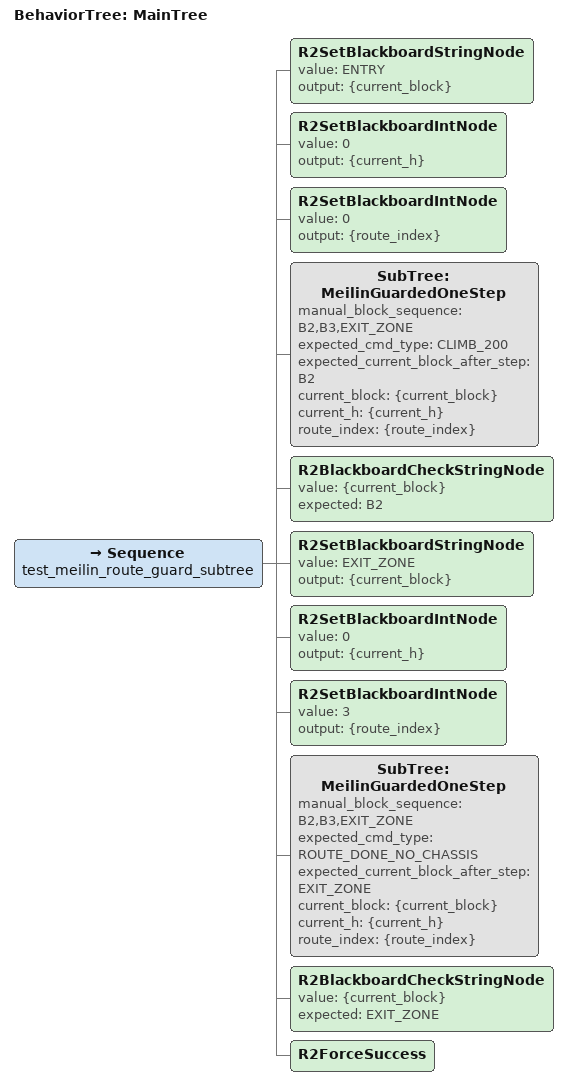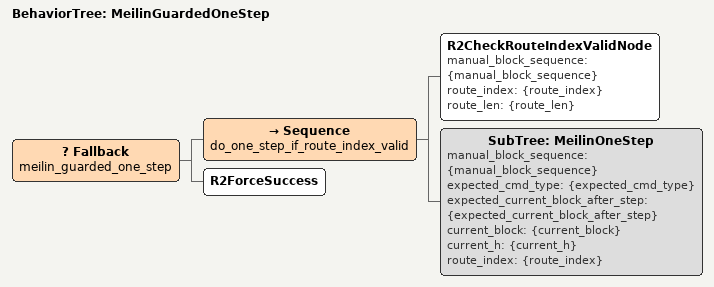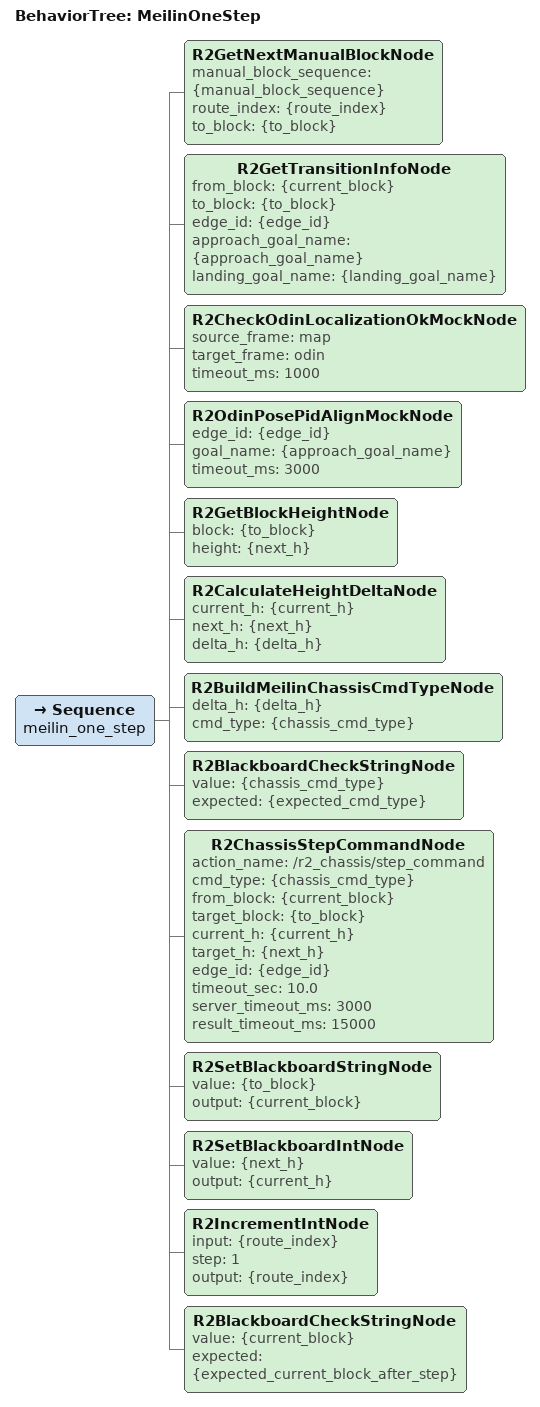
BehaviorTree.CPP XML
<root BTCPP_format="4" main_tree_to_execute="MainTree">

  <BehaviorTree ID="MainTree">
    <Sequence name="test_meilin_route_guard_subtree">

      <!-- 测试 1：route_index=0，路线未结束，应该执行一段 -->

      <R2SetBlackboardStringNode
        value="ENTRY"
        output="{current_block}" />

      <R2SetBlackboardIntNode
        value="0"
        output="{current_h}" />

      <R2SetBlackboardIntNode
        value="0"
        output="{route_index}" />

      <SubTree
        ID="MeilinGuardedOneStep"
        manual_block_sequence="B2,B3,EXIT_ZONE"
        expected_cmd_type="CLIMB_200"
        expected_current_block_after_step="B2"
        current_block="{current_block}"
        current_h="{current_h}"
        route_index="{route_index}" />

      <!-- 执行完第 1 段后，应该已经在 B2 -->
      <R2BlackboardCheckStringNode
        value="{current_block}"
        expected="B2" />

      <!-- 测试 2：route_index=3，路线已结束，不应该再执行底盘 -->

      <R2SetBlackboardStringNode
        value="EXIT_ZONE"
        output="{current_block}" />

      <R2SetBlackboardIntNode
        value="0"
        output="{current_h}" />

      <R2SetBlackboardIntNode
        value="3"
        output="{route_index}" />

      <SubTree
        ID="MeilinGuardedOneStep"
        manual_block_sequence="B2,B3,EXIT_ZONE"
        expected_cmd_type="ROUTE_DONE_NO_CHASSIS"
        expected_current_block_after_step="EXIT_ZONE"
        current_block="{current_block}"
        current_h="{current_h}"
        route_index="{route_index}" />

      <!-- route_index=3 时，不应该改变 current_block -->
      <R2BlackboardCheckStringNode
        value="{current_block}"
        expected="EXIT_ZONE" />

      <R2ForceSuccess />

    </Sequence>
  </BehaviorTree>

  <!-- 带路线结束保护的一步执行子树 -->
  <BehaviorTree ID="MeilinGuardedOneStep">
    <Fallback name="meilin_guarded_one_step">

      <!-- 如果 route_index 有效，就执行一段 -->
      <Sequence name="do_one_step_if_route_index_valid">

        <R2CheckRouteIndexValidNode
          manual_block_sequence="{manual_block_sequence}"
          route_index="{route_index}"
          route_len="{route_len}" />

        <SubTree
          ID="MeilinOneStep"
          manual_block_sequence="{manual_block_sequence}"
          expected_cmd_type="{expected_cmd_type}"
          expected_current_block_after_step="{expected_current_block_after_step}"
          current_block="{current_block}"
          current_h="{current_h}"
          route_index="{route_index}" />

      </Sequence>

      <!-- 如果 route_index 无效，说明路线已经结束，直接 SUCCESS -->
      <R2ForceSuccess />

    </Fallback>
  </BehaviorTree>

  <!-- 原来的一段路线执行子树 -->
  <BehaviorTree ID="MeilinOneStep">
    <Sequence name="meilin_one_step">

      <!-- 1. 根据 route_index 从路线中取目标方块 -->
      <R2GetNextManualBlockNode
        manual_block_sequence="{manual_block_sequence}"
        route_index="{route_index}"
        to_block="{to_block}" />

      <!-- 2. 根据 current_block -> to_block 查 transition -->
      <R2GetTransitionInfoNode
        from_block="{current_block}"
        to_block="{to_block}"
        edge_id="{edge_id}"
        approach_goal_name="{approach_goal_name}"
        landing_goal_name="{landing_goal_name}" />

      <!-- 3. Odin 定位检查，当前是 mock -->
      <R2CheckOdinLocalizationOkMockNode
        source_frame="map"
        target_frame="odin"
        timeout_ms="1000" />

      <!-- 4. 对准本段 approach 点，当前是 mock -->
      <R2OdinPosePidAlignMockNode
        edge_id="{edge_id}"
        goal_name="{approach_goal_name}"
        timeout_ms="3000" />

      <!-- 5. 查目标方块高度 -->
      <R2GetBlockHeightNode
        block="{to_block}"
        height="{next_h}" />

      <!-- 6. 计算高度差 -->
      <R2CalculateHeightDeltaNode
        current_h="{current_h}"
        next_h="{next_h}"
        delta_h="{delta_h}" />

      <!-- 7. 根据高度差生成底盘命令 -->
      <R2BuildMeilinChassisCmdTypeNode
        delta_h="{delta_h}"
        cmd_type="{chassis_cmd_type}" />

      <!-- 8. 检查生成的底盘命令是否符合预期 -->
      <R2BlackboardCheckStringNode
        value="{chassis_cmd_type}"
        expected="{expected_cmd_type}" />

      <!-- 9. 发送底盘动作 -->
      <R2ChassisStepCommandNode
        action_name="/r2_chassis/step_command"
        cmd_type="{chassis_cmd_type}"
        from_block="{current_block}"
        target_block="{to_block}"
        current_h="{current_h}"
        target_h="{next_h}"
        edge_id="{edge_id}"
        timeout_sec="10.0"
        server_timeout_ms="3000"
        result_timeout_ms="15000" />

      <!-- 10. 一段结束后更新状态 -->
      <R2SetBlackboardStringNode
        value="{to_block}"
        output="{current_block}" />

      <R2SetBlackboardIntNode
        value="{next_h}"
        output="{current_h}" />

      <R2IncrementIntNode
        input="{route_index}"
        step="1"
        output="{route_index}" />

      <!-- 11. 检查 current_block 是否符合预期 -->
      <R2BlackboardCheckStringNode
        value="{current_block}"
        expected="{expected_current_block_after_step}" />

    </Sequence>
  </BehaviorTree>

</root>
